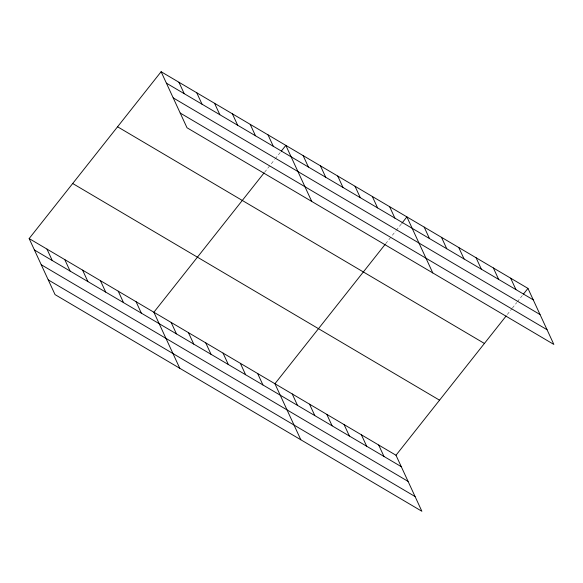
<?xml version="1.0" encoding="UTF-8"?>
<svg xmlns="http://www.w3.org/2000/svg" width="583" height="583" viewBox="0 0 583 583"><rect width="100%" height="100%" fill="white"/><g stroke="black" fill="none" stroke-linecap="round" stroke-linejoin="round"><path stroke-width="0.44" stroke-dasharray="2.92 2.19" d="M264.624 172.218L270.206 165.157M271.328 163.743L274.673 159.509M275.234 158.802L280.817 151.748M385.684 243.716L391.266 236.662M392.381 235.248L395.733 231.014M396.294 230.307L401.315 223.952M507.297 314.514L511.765 308.866M512.326 308.159L516.793 302.519M517.347 301.812L522.375 295.457"/><path stroke-width="0.87" d="M29.15 238.564L395.995 455.243L421.888 511.276L55.042 294.604L29.15 238.564L161.112 71.724L527.958 288.396L553.85 344.436L187.005 127.757L161.112 71.724M264.07 172.918L153.876 312.233L179.768 368.274M281.378 151.041L285.838 145.393L311.737 201.434M385.123 244.423L274.936 383.738L300.828 439.771M401.876 223.245L406.898 216.898L432.79 272.931M395.995 455.243L506.182 315.928M523.49 294.043L527.958 288.396M166.395 83.15L533.241 299.83M173.195 97.871L540.04 314.55M180.205 113.044L547.051 329.716M117.569 126.781L484.407 343.453M72.7 183.507L439.538 400.178M34.433 249.998L401.272 466.67M41.233 264.718L408.078 481.39M48.243 279.884L415.081 496.556M510.664 278.186L515.948 289.613M493.371 267.969L498.647 279.403M476.078 257.752L481.354 269.186M458.777 247.542L464.061 258.969M441.484 237.325L446.767 248.759M424.191 227.108L429.474 238.542M389.604 206.681L394.888 218.115M372.311 196.464L377.595 207.898M355.018 186.254L360.301 197.681M337.725 176.037L343.008 187.471M320.431 165.82L325.708 177.254M303.138 155.61L308.414 167.037M268.02 134.87L273.303 146.297M250.202 124.347L255.485 135.773M232.384 113.816L237.667 125.25M378.695 445.026L383.978 456.453M214.566 103.293L219.849 114.727M361.402 434.809L366.685 446.243M196.748 92.77L202.031 104.204M344.108 424.599L349.392 436.026M178.93 82.247L184.213 93.681M326.815 414.382L332.099 425.809M309.522 404.165L314.805 415.599M292.229 393.948L297.512 405.382M257.642 373.521L262.926 384.955M240.349 363.304L245.625 374.738M223.056 353.094L228.332 364.521M205.755 342.877L211.039 354.311M188.462 332.66L193.745 344.094M171.169 322.45L176.452 333.877M136.058 301.71L141.341 313.144M118.24 291.187L123.523 302.613M100.422 280.663L105.705 292.09M82.604 270.133L87.887 281.567M64.786 259.61L70.069 271.044M46.968 249.087L52.251 260.521"/></g></svg>
